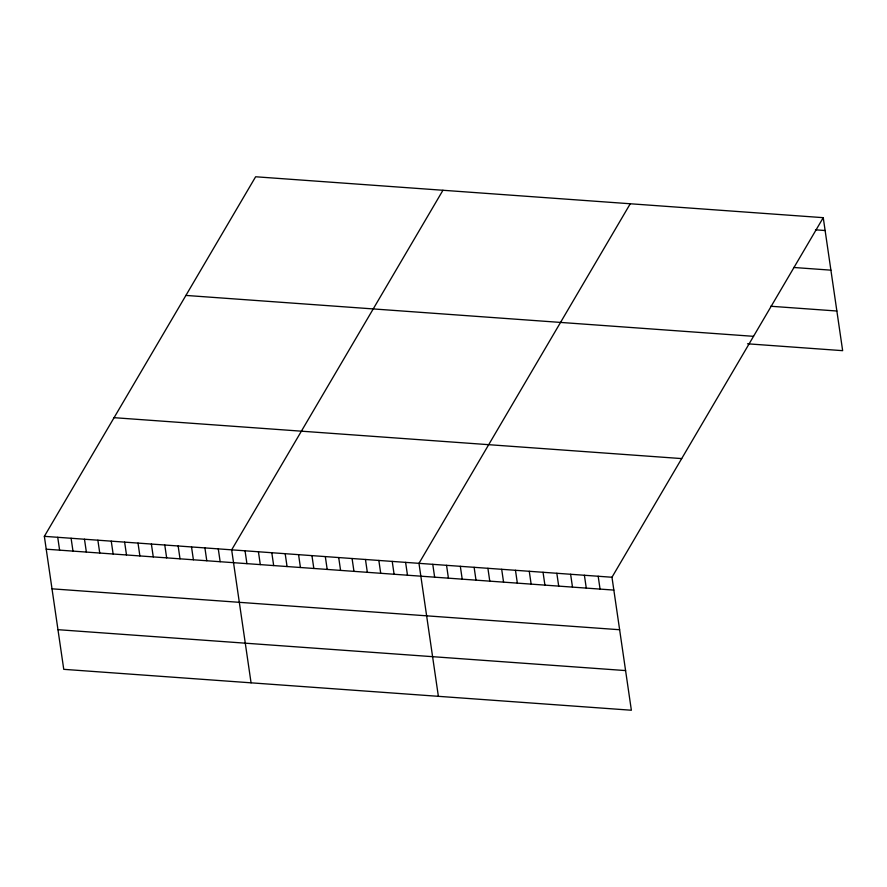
<?xml version="1.0" encoding="UTF-8"?>
<svg xmlns="http://www.w3.org/2000/svg" width="887" height="887" viewBox="0 0 887 887"><rect width="100%" height="100%" fill="white"/><g stroke="black" fill="none" stroke-linecap="round" stroke-linejoin="round"><path stroke-width="1.33" d="M823.247 217.67L611.975 577.249L631.367 710.232L63.753 669.33L44.35 536.336L255.633 176.768L823.247 217.67L842.65 350.664L747.53 343.801M442.946 190.273L231.662 549.84L251.065 682.824M630.258 203.766L418.974 563.334L438.378 696.328M815.475 229.822L825.121 230.52M793.688 267.475L830.908 270.158M770.703 306.248L836.862 311.015M185.904 295.426L753.529 336.328M114.068 417.677L681.693 458.59M44.35 536.336L611.975 577.249M46.224 549.186L613.848 590.088M52.011 588.824L619.625 629.737M57.965 629.681L625.59 670.583M598.182 576.251L600.056 589.09M584.4 575.264L586.274 588.103M570.618 574.266L572.492 587.105M556.825 573.268L558.699 586.107M543.044 572.281L544.917 585.121M529.262 571.283L531.136 584.123M515.48 570.297L517.343 583.136M501.687 569.299L503.561 582.138M487.905 568.301L489.779 581.14M474.124 567.314L475.997 580.153M460.331 566.316L462.205 579.156M446.549 565.329L448.423 578.169M432.767 564.332L434.641 577.171M405.603 562.369L407.477 575.219M392.22 561.404L394.094 574.255M378.838 560.44L380.711 573.29M365.466 559.475L367.329 572.326M352.084 558.522L353.957 571.361M338.701 557.557L340.575 570.396M325.318 556.592L327.192 569.432M311.947 555.628L313.821 568.467M298.564 554.663L300.438 567.503M285.182 553.699L287.055 566.538M271.799 552.734L273.673 565.573M258.427 551.769L260.301 564.609M245.045 550.805L246.919 563.644M218.28 548.876L220.153 561.715M204.908 547.911L206.782 560.75M191.525 546.946L193.399 559.786M178.143 545.982L180.017 558.821M164.771 545.017L166.645 557.856M151.389 544.053L153.263 556.892M138.006 543.088L139.88 555.927M124.623 542.123L126.497 554.963M111.252 541.159L113.126 553.998M97.869 540.194L99.743 553.033M84.487 539.229L86.361 552.069M71.104 538.265L72.978 551.115M57.733 537.3L59.606 550.151"/></g></svg>
